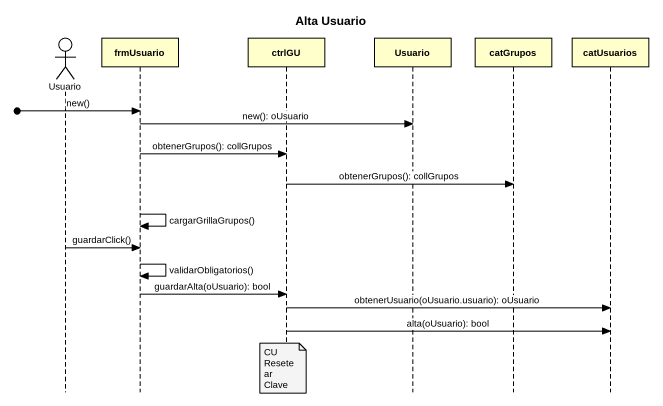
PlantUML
@startuml
title Alta Usuario
hide footbox
actor Usuario
participant frmUsuario
participant ctrlGU
participant "Usuario" as Usuario_2
participant catGrupos
participant catUsuarios

[o-> frmUsuario : new()
frmUsuario -> Usuario_2 : new(): oUsuario
frmUsuario -> ctrlGU : obtenerGrupos(): collGrupos
ctrlGU -> catGrupos : obtenerGrupos(): collGrupos
frmUsuario -> frmUsuario : cargarGrillaGrupos()
Usuario -> frmUsuario : guardarClick()
frmUsuario -> frmUsuario : validarObligatorios()
frmUsuario -> ctrlGU : guardarAlta(oUsuario): bool
ctrlGU -> catUsuarios : obtenerUsuario(oUsuario.usuario): oUsuario
ctrlGU -> catUsuarios : alta(oUsuario): bool
note over ctrlGU : CU Resetear Clave
@enduml
